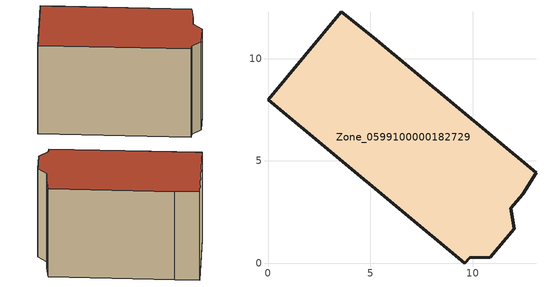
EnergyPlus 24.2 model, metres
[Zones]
Zone_0599100000182729
 floor ground (C_G): 9.61,0 0,7.99 3.58,12.29 5.13,11.03 13.08,4.42 12.44,3.38 11.86,2.69 12.02,1.69 10.86,0.3 9.85,0.28 z0
 wall outside (C_F): 0,7.99 9.61,0 9.85,0.28 10.86,0.3 12.02,1.69 11.86,2.69 12.44,3.38 13.08,4.42 5.13,11.03 3.58,12.29 0,7.99 z0:8.78
 roof outside (C_R): 13.08,4.42 5.13,11.03 3.58,12.29 0,7.99 9.61,0 9.85,0.28 10.86,0.3 12.02,1.69 11.86,2.69 12.44,3.38 z8.78
[BUILDING]
Pand.0599100000182729: North Axis=0; Terrain=City; Loads Convergence Tolerance Value=0.04; Temperature Convergence Tolerance Value=0.4; Solar Distribution=FullExterior; Maximum Number of Warmup Days=25; Minimum Number of Warmup Days=1
[Site:Location]
Rotterdam.The.Hague.AP_ZH_NLD Design_Conditions: Latitude=51.96; Longitude=4.45; Time Zone=1; Elevation=-4.5
[SITE:GROUNDTEMPERATURE:BUILDINGSURFACE]
18, 18, 18, 18, 18, 18, 18, 18, 18, 18, 18, 18
[MATERIAL] Thermal Absorptance=0.9; Solar Absorptance=0.7; Visible Absorptance=0.7
Name | Roughness | Thickness | Conductivity | Density | Specific Heat
G.TC.1946 | MediumSmooth | 0.15 | 1 | 540 | 1210
F.TC.1946 | Rough | 0.3 | 0.857143 | 1920 | 840
R.TC.1946 | MediumRough | 0.2 | 0.909091 | 1500 | 1000
[CONSTRUCTION]
C_G: G.TC.1946
C_F: F.TC.1946
C_R: R.TC.1946
[ZONE]
Zone_0599100000182729: Type=1; Multiplier=1; Ceiling Height=Autocalculate; Volume=Autocalculate; Floor Area=autocalculate; Part of Total Floor Area=Yes
[ZONEINFILTRATION:DESIGNFLOWRATE]
Infil_Zone_0599100000182729: Zone or ZoneList or Space or SpaceList=Zone_0599100000182729; Schedule=AlwaysOn; Design Flow Rate Calculation Method=Flow/Area; Flow Rate per Floor Area=0.003; Constant Term Coefficient=1; Temperature Term Coefficient=0; Velocity Term Coefficient=0; Velocity Squared Term Coefficient=0
[HVACTEMPLATE:ZONE:IDEALLOADSAIRSYSTEM]
Zone_0599100000182729: Maximum Heating Supply Air Temperature=50; Minimum Cooling Supply Air Temperature=13; Maximum Heating Supply Air Humidity Ratio=0.0156; Minimum Cooling Supply Air Humidity Ratio=0.0077; Heating Limit=NoLimit; Cooling Limit=NoLimit; Dehumidification Control Type=ConstantSensibleHeatRatio; Cooling Sensible Heat Ratio=0.7; Dehumidification Setpoint=60; Humidification Control Type=None; Humidification Setpoint=30; Outdoor Air Method=None; Outdoor Air Flow Rate per Person=0.00944; Outdoor Air Flow Rate per Zone Floor Area=0; Outdoor Air Flow Rate per Zone=0; Demand Controlled Ventilation Type=None; Outdoor Air Economizer Type=NoEconomizer; Heat Recovery Type=None; Sensible Heat Recovery Effectiveness=0.7; Latent Heat Recovery Effectiveness=0.65
[ZONECONTROL:THERMOSTAT]
ThermostatControl_Zone_0599100000182729: Zone or ZoneList=Zone_0599100000182729; Control Type Schedule=DualSetpointControlType; Control 1=Thermostat_Zone_0599100000182729; Temperature Difference Between Cutout And Setpoint=0
[THERMOSTATSETPOINT:DUALSETPOINT]
Thermostat_Zone_0599100000182729: Heating Setpoint Temperature Schedule=HeatingSetpoint_Zone_0599100000182729; Cooling Setpoint Temperature Schedule=CoolingSetpoint_Zone_0599100000182729
[SCHEDULE:COMPACT]
HeatingSetpoint_Zone_0599100000182729: Through: 12/31, For: AllDays, Until: 24:00, 21
CoolingSetpoint_Zone_0599100000182729: Through: 12/31, For: AllDays, Until: 24:00, 24
DualSetpointControlType: Through: 12/31, For: AllDays, Until: 24:00, 4
AlwaysOn: Through: 12/31, For: AllDays, Until: 24:00, 1
